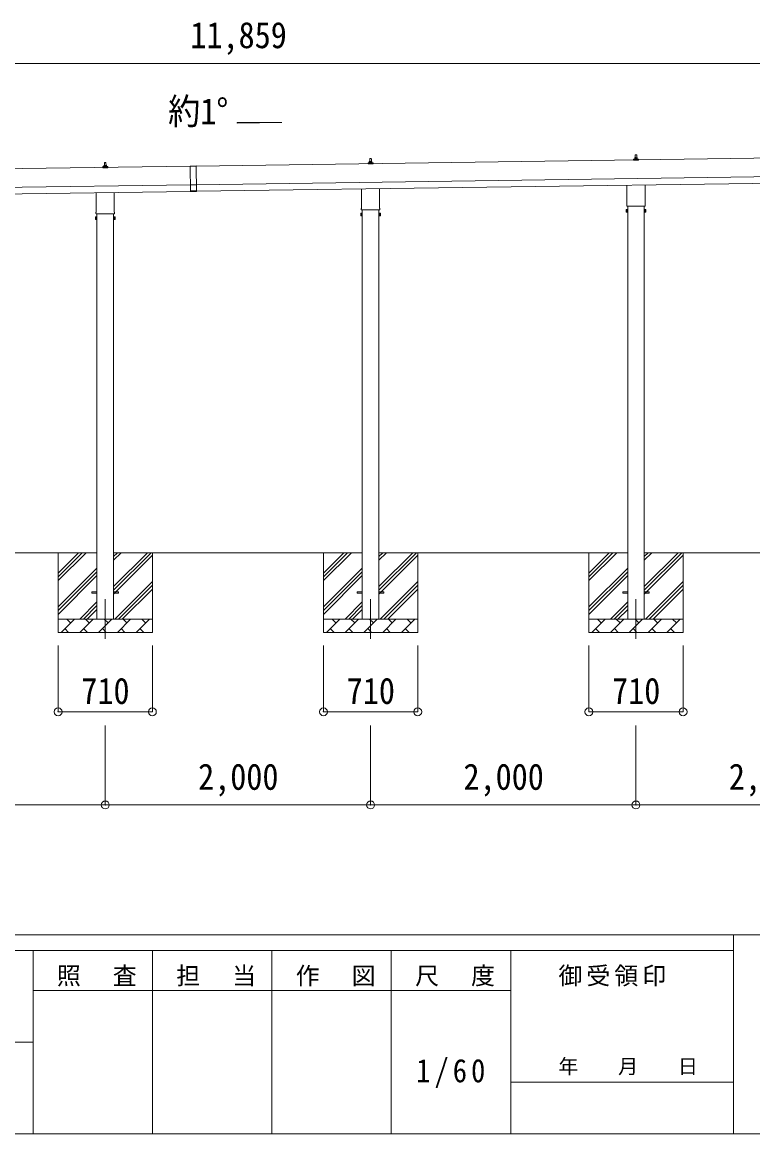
# Model space of a CAD drawing. Units: millimetres at full size, sheet at 1:60. Extents: x -16864 to 16864, y -11640 to 11640.
# Drawn here: x 5321 to 10827, y -11640 to -3264 of the extents above; entities that cross this region are included whole.
import ezdxf
from ezdxf.enums import TextEntityAlignment as Align

# ---------------------------------------------------------------- set-up
doc = ezdxf.new("R2010")
doc.units = ezdxf.units.MM
doc.header["$LTSCALE"] = 60
doc.header["$PDMODE"] = 32
doc.header["$PDSIZE"] = 60
doc.linetypes.add('CHAIN1', pattern=[8, 5, -1, 1, -1])
for name, color, linetype, lineweight in [('0-1_Defpoints', 7, 'CHAIN1', 9), ('0-2_TEXT1', 4, 'Continuous', 9), ('0-3_SHAPE', 7, 'Continuous', 9), ('0-7_PARTS2', 7, 'Continuous', 9), ('0-8_TABLE1', 6, 'Continuous', 9), ('F-0', 7, 'Continuous', 9)]:
    doc.layers.add(name, color=color, linetype=linetype, lineweight=lineweight)
doc.styles.add('ＭＳ ゴシック', font='')
doc.styles.get('ＭＳ ゴシック').set_extended_font_data('MS Gothic')

msp = doc.modelspace()

# ---------------------------------------------------------------- linework, layer by layer
at = {"layer": '0-1_Defpoints'}
for p, q in [((5946.57, -7611.46), (5946.57, -7960.46)), ((7946.57, -7611.46), (7946.57, -7960.46)), ((9946.57, -7611.46), (9946.57, -7960.46))]:
    msp.add_line(p, q, dxfattribs=at)
at = {"layer": '0-2_TEXT1'}
for p, q in [((7277.4, -4020.62), (6941.4, -4025.42)), ((12842.25, -4259.4), (6631.63, -4348.12)), ((9940.87, -4287.91), (9941.6, -4264.39)), ((9942.6, -4263.41), (9951.15, -4263.41)), ((9952.15, -4264.39), (9952.87, -4287.91)), ((6586.63, -4348.76), (1051.17, -4427.84)), ((5928.62, -4360.55), (5928.62, -4352.84)), ((5929.01, -4352.05), (5964.74, -4352.05)), ((5929.39, -4351.87), (5936.11, -4350.24)), ((5936.49, -4350.05), (5957.26, -4350.05)), ((5936.87, -4349.27), (5936.87, -4345.05)), ((5937.87, -4345.05), (5955.87, -4345.05)), ((5940.87, -4345.05), (5941.6, -4321.53)), ((5942.6, -4320.55), (5951.15, -4320.55)), ((5952.15, -4321.53), (5952.87, -4345.05)), ((5956.87, -4349.27), (5956.87, -4345.05)), ((5964.36, -4351.87), (5957.64, -4350.24)), ((5965.12, -4360.55), (5965.12, -4352.84)), ((6586.62, -4347.76), (6631.62, -4347.12)), ((6586.62, -4347.76), (6589.37, -4540.24)), ((6631.63, -4348.12), (6586.63, -4348.76)), ((6631.62, -4347.12), (6634.37, -4539.6)), ((7928.62, -4331.98), (7928.62, -4324.27)), ((7965.12, -4331.98), (7928.62, -4331.98)), ((7929.01, -4323.48), (7964.74, -4323.48)), ((7929.39, -4323.3), (7936.11, -4321.67)), ((7936.49, -4321.48), (7957.26, -4321.48)), ((7936.87, -4320.7), (7936.87, -4316.48)), ((7937.87, -4316.48), (7955.87, -4316.48)), ((7940.87, -4316.48), (7941.6, -4292.96)), ((7942.6, -4291.98), (7951.15, -4291.98)), ((7952.15, -4292.96), (7952.87, -4316.48)), ((7956.87, -4320.7), (7956.87, -4316.48)), ((7964.36, -4323.3), (7957.64, -4321.67)), ((7965.12, -4331.98), (7965.12, -4324.27)), ((9928.62, -4303.41), (9928.62, -4295.7)), ((9965.12, -4303.41), (9928.62, -4303.41)), ((9929.01, -4294.91), (9964.74, -4294.91)), ((9929.39, -4294.73), (9936.11, -4293.1)), ((9936.49, -4292.91), (9957.26, -4292.91)), ((9936.87, -4292.13), (9936.87, -4287.91)), ((9937.87, -4287.91), (9955.87, -4287.91)), ((9956.87, -4292.13), (9956.87, -4287.91)), ((9964.36, -4294.73), (9957.64, -4293.1)), ((9965.12, -4303.41), (9965.12, -4295.7)), ((5965.12, -4360.55), (5928.62, -4360.55)), ((6633.63, -4488.1), (12844.25, -4399.38)), ((1053.17, -4567.83), (6588.63, -4488.75)), ((6633.64, -4489.1), (6588.65, -4489.75)), ((6634.34, -4538.1), (12844.96, -4449.38)), ((7878.27, -4665.97), (7878.27, -4520.33)), ((8014.87, -4518.38), (8014.87, -4665.97)), ((9878.27, -4637.4), (9878.27, -4491.76)), ((10014.87, -4489.81), (10014.87, -4637.4)), ((1053.88, -4617.82), (6589.35, -4538.74)), ((5878.27, -4694.54), (5878.27, -4548.9)), ((6014.87, -4546.95), (6014.87, -4694.54)), ((6634.29, -4534.6), (6589.3, -4535.24)), ((6634.37, -4539.6), (6589.37, -4540.24)), ((7876.57, -4674.74), (7876.57, -4669.24)), ((8014.5, -4678.24), (7878.63, -4678.24)), ((7884.07, -4678.24), (7884.07, -7761.46)), ((8009.07, -7761.46), (8009.07, -4678.24)), ((8016.57, -4669.24), (8016.57, -4674.74)), ((9872.57, -4675.67), (9873.33, -4674.36)), ((9872.57, -4675.67), (9872.57, -4692.67)), ((9879.57, -4679.26), (9873.33, -4679.26)), ((9879.57, -4689.08), (9873.33, -4689.08)), ((9876.57, -4646.17), (9876.57, -4640.67)), ((10014.5, -4649.67), (9878.63, -4649.67)), ((9884.07, -4649.67), (9884.07, -7761.46)), ((10009.07, -7761.46), (10009.07, -4649.67)), ((10013.57, -4679.26), (10019.81, -4679.26)), ((10013.57, -4689.08), (10019.81, -4689.08)), ((10016.57, -4640.67), (10016.57, -4646.17)), ((10020.57, -4675.67), (10019.81, -4674.36)), ((10020.57, -4675.67), (10020.57, -4692.67)), ((5872.57, -4732.81), (5873.33, -4731.5)), ((5872.57, -4732.81), (5872.57, -4749.81)), ((5872.57, -4749.81), (5873.33, -4751.13)), ((5879.57, -4736.41), (5873.33, -4736.41)), ((5879.57, -4746.22), (5873.33, -4746.22)), ((5879.57, -4751.13), (5873.33, -4751.13)), ((5876.57, -4703.31), (5876.57, -4697.81)), ((6014.5, -4706.81), (5878.63, -4706.81)), ((5882.07, -4750.51), (5879.57, -4750.51)), ((5884.07, -4706.81), (5884.07, -7761.46)), ((6009.07, -7761.46), (6009.07, -4706.81)), ((6011.07, -4750.51), (6013.57, -4750.51)), ((6013.57, -4736.41), (6019.81, -4736.41)), ((6013.57, -4746.22), (6019.81, -4746.22)), ((6013.57, -4751.13), (6019.81, -4751.13)), ((6016.57, -4697.81), (6016.57, -4703.31)), ((6020.57, -4732.81), (6019.81, -4731.5)), ((6020.57, -4749.81), (6019.81, -4751.13)), ((6020.57, -4732.81), (6020.57, -4749.81)), ((7872.57, -4704.24), (7873.33, -4702.93)), ((7872.57, -4704.24), (7872.57, -4721.24)), ((7872.57, -4721.24), (7873.33, -4722.56)), ((7879.57, -4707.83), (7873.33, -4707.83)), ((7879.57, -4717.65), (7873.33, -4717.65)), ((7879.57, -4722.56), (7873.33, -4722.56)), ((7882.07, -4721.94), (7879.57, -4721.94)), ((8011.07, -4721.94), (8013.57, -4721.94)), ((8013.57, -4707.83), (8019.81, -4707.83)), ((8013.57, -4717.65), (8019.81, -4717.65)), ((8013.57, -4722.56), (8019.81, -4722.56)), ((8020.57, -4704.24), (8019.81, -4702.93)), ((8020.57, -4721.24), (8019.81, -4722.56)), ((8020.57, -4704.24), (8020.57, -4721.24)), ((9872.57, -4692.67), (9873.33, -4693.99)), ((9879.57, -4693.99), (9873.33, -4693.99)), ((9882.07, -4693.37), (9879.57, -4693.37)), ((10011.07, -4693.37), (10013.57, -4693.37)), ((10013.57, -4693.99), (10019.81, -4693.99)), ((10020.57, -4692.67), (10019.81, -4693.99)), ((5846.57, -7556.96), (5884.07, -7556.96)), ((5846.57, -7565.96), (5846.57, -7556.96)), ((5846.57, -7556.96), (5884.07, -7556.96)), ((5846.57, -7565.96), (5846.57, -7556.96)), ((5846.57, -7565.96), (5884.07, -7565.96)), ((5846.57, -7565.96), (5884.07, -7565.96)), ((6009.07, -7556.96), (6046.57, -7556.96)), ((6009.07, -7556.96), (6046.57, -7556.96)), ((6009.07, -7565.96), (6046.57, -7565.96)), ((6009.07, -7565.96), (6046.57, -7565.96)), ((6046.57, -7565.96), (6046.57, -7556.96)), ((6046.57, -7565.96), (6046.57, -7556.96)), ((7846.57, -7556.96), (7884.07, -7556.96)), ((7846.57, -7565.96), (7846.57, -7556.96)), ((7846.57, -7556.96), (7884.07, -7556.96)), ((7846.57, -7565.96), (7846.57, -7556.96)), ((7846.57, -7565.96), (7884.07, -7565.96)), ((7846.57, -7565.96), (7884.07, -7565.96)), ((8009.07, -7556.96), (8046.57, -7556.96)), ((8009.07, -7556.96), (8046.57, -7556.96)), ((8009.07, -7565.96), (8046.57, -7565.96)), ((8009.07, -7565.96), (8046.57, -7565.96)), ((8046.57, -7565.96), (8046.57, -7556.96)), ((8046.57, -7565.96), (8046.57, -7556.96)), ((9846.57, -7556.96), (9884.07, -7556.96)), ((9846.57, -7565.96), (9846.57, -7556.96)), ((9846.57, -7556.96), (9884.07, -7556.96)), ((9846.57, -7565.96), (9846.57, -7556.96)), ((9846.57, -7565.96), (9884.07, -7565.96)), ((9846.57, -7565.96), (9884.07, -7565.96)), ((10009.07, -7556.96), (10046.57, -7556.96)), ((10009.07, -7556.96), (10046.57, -7556.96)), ((10009.07, -7565.96), (10046.57, -7565.96)), ((10009.07, -7565.96), (10046.57, -7565.96)), ((10046.57, -7565.96), (10046.57, -7556.96)), ((10046.57, -7565.96), (10046.57, -7556.96))]:
    msp.add_line(p, q, dxfattribs=at)
for points in [[(9879.57, -4693.99), (9879.57, -4674.36), (9873.33, -4674.36)], [(9879.57, -4693.37), (9879.57, -4674.97), (9882.07, -4674.97)], [(10013.57, -4693.37), (10013.57, -4674.97), (10011.07, -4674.97)], [(10013.57, -4693.99), (10013.57, -4674.36), (10019.81, -4674.36)], [(5879.57, -4751.13), (5879.57, -4731.5), (5873.33, -4731.5)], [(5879.57, -4750.51), (5879.57, -4732.11), (5882.07, -4732.11)], [(6013.57, -4750.51), (6013.57, -4732.11), (6011.07, -4732.11)], [(6013.57, -4751.13), (6013.57, -4731.5), (6019.81, -4731.5)], [(7879.57, -4722.56), (7879.57, -4702.93), (7873.33, -4702.93)], [(7879.57, -4721.94), (7879.57, -4703.54), (7882.07, -4703.54)], [(8013.57, -4721.94), (8013.57, -4703.54), (8011.07, -4703.54)], [(8013.57, -4722.56), (8013.57, -4702.93), (8019.81, -4702.93)]]:
    msp.add_lwpolyline(points, dxfattribs=at)
for points in [[(9882.07, -4694.67), (9882.07, -4673.67), (9884.07, -4673.67), (9884.07, -4694.67)], [(10011.07, -4694.67), (10011.07, -4673.67), (10009.07, -4673.67), (10009.07, -4694.67)], [(5882.07, -4751.81), (5882.07, -4730.81), (5884.07, -4730.81), (5884.07, -4751.81)], [(6011.07, -4751.81), (6011.07, -4730.81), (6009.07, -4730.81), (6009.07, -4751.81)], [(7882.07, -4723.24), (7882.07, -4702.24), (7884.07, -4702.24), (7884.07, -4723.24)], [(8011.07, -4723.24), (8011.07, -4702.24), (8009.07, -4702.24), (8009.07, -4723.24)]]:
    msp.add_lwpolyline(points, close=True, dxfattribs=at)
for centre, radius, start, end in [((9942.6, -4264.41), 1, 90, 178.60509), ((9951.15, -4264.41), 1, 1.39491, 90), ((5929.62, -4352.84), 1, 103.62699, 180), ((5935.87, -4349.27), 1, 283.62699, 0), ((5940.96, -4345.69), 4.13, 90, 171.17633), ((5937.87, -4346.05), 1, 90, 180), ((5942.6, -4321.55), 1, 90, 178.60509), ((5950.21, -4345.05), 4.83, 133.60282, 180), ((5943.54, -4345.05), 4.83, 0, 46.39718), ((5951.15, -4321.55), 1, 1.39491, 90), ((5952.79, -4345.69), 4.13, 8.82367, 90), ((5955.87, -4346.05), 1, 0, 90), ((5957.87, -4349.27), 1, 180, 256.37301), ((5964.12, -4352.84), 1, 0, 76.37301), ((7929.62, -4324.27), 1, 103.62699, 180), ((7935.87, -4320.7), 1, 283.62699, 0), ((7940.96, -4317.12), 4.13, 90, 171.17633), ((7937.87, -4317.48), 1, 90, 180), ((7942.6, -4292.98), 1, 90, 178.60509), ((7950.21, -4316.48), 4.83, 133.60282, 180), ((7943.54, -4316.48), 4.83, 0, 46.39718), ((7951.15, -4292.98), 1, 1.39491, 90), ((7952.79, -4317.12), 4.13, 8.82367, 90), ((7955.87, -4317.48), 1, 0, 90), ((7957.87, -4320.7), 1, 180, 256.37301), ((7964.12, -4324.27), 1, 0, 76.37301), ((9929.62, -4295.7), 1, 103.62699, 180), ((9935.87, -4292.13), 1, 283.62699, 0), ((9940.96, -4288.55), 4.13, 90, 171.17633), ((9937.87, -4288.91), 1, 90, 180), ((9950.21, -4287.91), 4.83, 133.60282, 180), ((9943.54, -4287.91), 4.83, 0, 46.39718), ((9952.79, -4288.55), 4.13, 8.82367, 90), ((9955.87, -4288.91), 1, 0, 90), ((9957.87, -4292.13), 1, 180, 256.37301), ((9964.12, -4295.7), 1, 0, 76.37301), ((7880.57, -4669.24), 4, 125.09963, 180), ((7880.57, -4674.74), 4, 180, 194.47751), ((7880.57, -4674.74), 4, 194.47751, 241.04498), ((8012.57, -4674.74), 4, 298.95502, 345.52249), ((8012.57, -4669.24), 4, 0, 54.90037), ((8012.57, -4674.74), 4, 345.52249, 0), ((9876.91, -4676.81), 4.34, 145.61575, 214.38425), ((9888.81, -4684.17), 16.24, 162.41205, 197.58795), ((9876.91, -4691.53), 4.34, 145.61575, 214.38425), ((9880.57, -4640.67), 4, 125.09963, 180), ((9880.57, -4646.17), 4, 180, 194.47751), ((9880.57, -4646.17), 4, 194.47751, 241.04498), ((10012.57, -4646.17), 4, 298.95502, 345.52249), ((10012.57, -4640.67), 4, 0, 54.90037), ((10012.57, -4646.17), 4, 345.52249, 0), ((10016.22, -4676.81), 4.34, 325.61575, 34.38425), ((10004.33, -4684.17), 16.24, 342.41205, 17.58795), ((10016.22, -4691.53), 4.34, 325.61575, 34.38425), ((5876.91, -4733.95), 4.34, 145.61575, 214.38425), ((5876.91, -4748.67), 4.34, 145.61575, 214.38425), ((5888.81, -4741.31), 16.24, 162.41205, 197.58795), ((5880.57, -4697.81), 4, 125.09963, 180), ((5880.57, -4703.31), 4, 180, 194.47751), ((5880.57, -4703.31), 4, 194.47751, 241.04498), ((6012.57, -4703.31), 4, 298.95502, 345.52249), ((6012.57, -4697.81), 4, 0, 54.90037), ((6012.57, -4703.31), 4, 345.52249, 0), ((6016.22, -4733.95), 4.34, 325.61575, 34.38425), ((6004.33, -4741.31), 16.24, 342.41205, 17.58795), ((6016.22, -4748.67), 4.34, 325.61575, 34.38425), ((7876.91, -4705.38), 4.34, 145.61575, 214.38425), ((7876.91, -4720.1), 4.34, 145.61575, 214.38425), ((7888.81, -4712.74), 16.24, 162.41205, 197.58795), ((8016.22, -4705.38), 4.34, 325.61575, 34.38425), ((8004.33, -4712.74), 16.24, 342.41205, 17.58795), ((8016.22, -4720.1), 4.34, 325.61575, 34.38425)]:
    msp.add_arc(centre, radius, start, end, dxfattribs=at)
at = {"layer": '0-3_SHAPE'}
for p, q in [((5884.07, -7261.46), (4009.07, -7261.46)), ((5591.57, -7261.46), (5591.57, -7861.46)), ((5591.57, -7414.94), (5745.05, -7261.46)), ((5591.57, -7443.22), (5773.33, -7261.46)), ((5591.57, -7471.51), (5801.62, -7261.46)), ((7884.07, -7261.46), (6009.07, -7261.46)), ((6009.07, -7290.28), (6037.89, -7261.46)), ((6009.07, -7318.57), (6066.18, -7261.46)), ((6009.07, -7516.55), (6264.17, -7261.46)), ((6009.07, -7544.84), (6291.57, -7262.34)), ((6009.07, -7573.12), (6301.57, -7280.62)), ((6301.57, -7261.46), (6301.57, -7861.46)), ((7591.57, -7261.46), (7591.57, -7861.46)), ((7591.57, -7414.94), (7745.05, -7261.46)), ((7591.57, -7443.22), (7773.33, -7261.46)), ((7591.57, -7471.51), (7801.62, -7261.46)), ((9884.07, -7261.46), (8009.07, -7261.46)), ((8009.07, -7290.28), (8037.89, -7261.46)), ((8009.07, -7318.57), (8066.18, -7261.46)), ((8009.07, -7516.55), (8264.17, -7261.46)), ((8009.07, -7544.84), (8291.57, -7262.34)), ((8009.07, -7573.12), (8301.57, -7280.62)), ((8301.57, -7261.46), (8301.57, -7861.46)), ((9591.57, -7261.46), (9591.57, -7861.46)), ((9591.57, -7414.94), (9745.05, -7261.46)), ((9591.57, -7443.22), (9773.33, -7261.46)), ((9591.57, -7471.51), (9801.62, -7261.46)), ((11884.07, -7261.46), (10009.07, -7261.46)), ((10009.07, -7290.28), (10037.89, -7261.46)), ((10009.07, -7318.57), (10066.18, -7261.46)), ((10009.07, -7516.55), (10264.17, -7261.46)), ((10009.07, -7544.84), (10291.57, -7262.34)), ((10009.07, -7573.12), (10301.57, -7280.62)), ((10301.57, -7261.46), (10301.57, -7861.46)), ((5591.57, -7669.5), (5884.07, -7377)), ((5591.57, -7697.78), (5884.07, -7405.28)), ((5591.57, -7726.07), (5884.07, -7433.57)), ((7591.57, -7669.5), (7884.07, -7377)), ((7591.57, -7697.78), (7884.07, -7405.28)), ((7591.57, -7726.07), (7884.07, -7433.57)), ((9591.57, -7669.5), (9884.07, -7377)), ((9591.57, -7697.78), (9884.07, -7405.28)), ((9591.57, -7726.07), (9884.07, -7433.57)), ((6018.72, -7761.46), (6301.57, -7478.61)), ((6047.01, -7761.46), (6301.57, -7506.9)), ((6075.29, -7761.46), (6301.57, -7535.18)), ((8018.72, -7761.46), (8301.57, -7478.61)), ((8047.01, -7761.46), (8301.57, -7506.9)), ((8075.29, -7761.46), (8301.57, -7535.18)), ((10018.72, -7761.46), (10301.57, -7478.61)), ((10047.01, -7761.46), (10301.57, -7506.9)), ((10075.29, -7761.46), (10301.57, -7535.18)), ((5754.17, -7761.46), (5884.07, -7631.55)), ((5782.45, -7761.46), (5884.07, -7659.84)), ((5810.73, -7761.46), (5884.07, -7688.12)), ((7754.17, -7761.46), (7884.07, -7631.55)), ((7782.45, -7761.46), (7884.07, -7659.84)), ((7810.73, -7761.46), (7884.07, -7688.12)), ((9754.17, -7761.46), (9884.07, -7631.55)), ((9782.45, -7761.46), (9884.07, -7659.84)), ((9810.73, -7761.46), (9884.07, -7688.12)), ((5591.57, -7761.46), (6301.57, -7761.46)), ((5613.72, -7861.46), (5713.72, -7761.46)), ((5685.17, -7790.01), (5656.62, -7761.46)), ((5755.14, -7861.46), (5855.14, -7761.46)), ((5826.59, -7790.01), (5798.04, -7761.46)), ((5896.57, -7861.46), (5996.57, -7761.46)), ((5968.01, -7790.01), (5939.46, -7761.46)), ((6037.99, -7861.46), (6137.99, -7761.46)), ((6109.43, -7790.01), (6080.88, -7761.46)), ((6179.41, -7861.46), (6279.41, -7761.46)), ((6250.86, -7790.01), (6222.3, -7761.46)), ((7591.57, -7761.46), (8301.57, -7761.46)), ((7613.72, -7861.46), (7713.72, -7761.46)), ((7685.17, -7790.01), (7656.62, -7761.46)), ((7755.14, -7861.46), (7855.14, -7761.46)), ((7826.59, -7790.01), (7798.04, -7761.46)), ((7896.57, -7861.46), (7996.57, -7761.46)), ((7968.01, -7790.01), (7939.46, -7761.46)), ((8037.99, -7861.46), (8137.99, -7761.46)), ((8109.43, -7790.01), (8080.88, -7761.46)), ((8179.41, -7861.46), (8279.41, -7761.46)), ((8250.86, -7790.01), (8222.3, -7761.46)), ((9591.57, -7761.46), (10301.57, -7761.46)), ((9613.72, -7861.46), (9713.72, -7761.46)), ((9685.17, -7790.01), (9656.62, -7761.46)), ((9755.14, -7861.46), (9855.14, -7761.46)), ((9826.59, -7790.01), (9798.04, -7761.46)), ((9896.57, -7861.46), (9996.57, -7761.46)), ((9968.01, -7790.01), (9939.46, -7761.46)), ((10037.99, -7861.46), (10137.99, -7761.46)), ((10109.43, -7790.01), (10080.88, -7761.46)), ((10179.41, -7861.46), (10279.41, -7761.46)), ((10250.86, -7790.01), (10222.3, -7761.46)), ((6301.57, -7861.46), (5591.57, -7861.46)), ((5642.28, -7832.9), (5670.83, -7861.46)), ((5783.7, -7832.9), (5812.25, -7861.46)), ((5925.12, -7832.9), (5953.67, -7861.46)), ((6066.54, -7832.9), (6095.09, -7861.46)), ((6207.96, -7832.9), (6236.52, -7861.46)), ((8301.57, -7861.46), (7591.57, -7861.46)), ((7642.28, -7832.9), (7670.83, -7861.46)), ((7783.7, -7832.9), (7812.25, -7861.46)), ((7925.12, -7832.9), (7953.67, -7861.46)), ((8066.54, -7832.9), (8095.09, -7861.46)), ((8207.96, -7832.9), (8236.52, -7861.46)), ((10301.57, -7861.46), (9591.57, -7861.46)), ((9642.28, -7832.9), (9670.83, -7861.46)), ((9783.7, -7832.9), (9812.25, -7861.46)), ((9925.12, -7832.9), (9953.67, -7861.46)), ((10066.54, -7832.9), (10095.09, -7861.46)), ((10207.96, -7832.9), (10236.52, -7861.46))]:
    msp.add_line(p, q, dxfattribs=at)
at = {"layer": '0-7_PARTS2', "color": 4}
for p, q in [((6941.4, -4025.42), (6941.4, -4020.62)), ((6941.4, -4020.62), (7277.4, -4020.62))]:
    msp.add_line(p, q, dxfattribs=at)
at = {"layer": '0-8_TABLE1'}
for p, q in [((12877.57, -3573.82), (1018.57, -3573.82)), ((5591.57, -8460.46), (5591.57, -7960.46)), ((6301.57, -8460.46), (6301.57, -7960.46)), ((7591.57, -8460.46), (7591.57, -7960.46)), ((8301.57, -8460.46), (8301.57, -7960.46)), ((9591.57, -8460.46), (9591.57, -7960.46)), ((10301.57, -8460.46), (10301.57, -7960.46)), ((5591.57, -8460.46), (6301.57, -8460.46)), ((7591.57, -8460.46), (8301.57, -8460.46)), ((9591.57, -8460.46), (10301.57, -8460.46)), ((5946.57, -9162.46), (5946.57, -8562.46)), ((7946.57, -9162.46), (7946.57, -8562.46)), ((9946.57, -9162.46), (9946.57, -8562.46)), ((5946.57, -9162.46), (3946.57, -9162.46)), ((7946.57, -9162.46), (5946.57, -9162.46)), ((9946.57, -9162.46), (7946.57, -9162.46)), ((11946.57, -9162.46), (9946.57, -9162.46))]:
    msp.add_line(p, q, dxfattribs=at)
for p in [(5591.57, -8460.46), (6301.57, -8460.46), (7591.57, -8460.46), (8301.57, -8460.46), (9591.57, -8460.46), (10301.57, -8460.46), (5946.57, -9162.46), (7946.57, -9162.46), (9946.57, -9162.46)]:
    msp.add_point(p, dxfattribs=at)
at = {"layer": 'F-0', "color": 5, "lineweight": 5}
for p, q in [((-16864.12, -10140), (16015.88, -10140)), ((10682.37, -10140), (10682.37, -11640)), ((-16864.12, -10260), (10682.37, -10260)), ((5402.37, -10260), (5402.37, -11640)), ((6302.37, -10260), (6302.37, -11640)), ((7202.37, -10260), (7202.37, -11640)), ((8102.36, -10260), (8102.36, -11640)), ((9002.37, -10260), (9002.37, -11640)), ((5402.37, -10560), (9002.37, -10560)), ((-6897.63, -10950), (5402.37, -10950)), ((9002.37, -11250), (10682.37, -11250)), ((-16864.12, -11640), (16015.88, -11640))]:
    msp.add_line(p, q, dxfattribs=at)

# ---------------------------------------------------------------- texts
at = {"layer": '0-7_PARTS2', "style": 'ＭＳ ゴシック', "width": 0.9}
msp.add_text('約1°', height=197.9, dxfattribs=at).set_placement((6420.32, -4093.18), align=Align.BOTTOM_LEFT)
at = {"layer": '0-8_TABLE1', "color": 7, "style": 'ＭＳ ゴシック', "width": 0.9}
for s, p in [('11,859', (6588.07, -3518.82)), ('710', (5766.57, -8460.46)), ('710', (7766.57, -8460.46)), ('710', (9766.57, -8460.46)), ('2,000', (6646.57, -9107.46)), ('2,000', (8646.57, -9107.46)), ('2,000', (10646.57, -9107.46))]:
    msp.add_text(s, height=197.9, dxfattribs=at).set_placement(p, align=Align.BOTTOM_LEFT)
at = {"layer": 'F-0', "style": 'ＭＳ ゴシック'}
msp.add_text('年\u3000\u3000月\u3000\u3000日', height=110, dxfattribs=at).set_placement((9362.37, -11220), align=Align.BOTTOM_LEFT)
at = {"layer": 'F-0', "attachment_point": 7, "style": 'ＭＳ ゴシック'}
for s, insert, char_height in [('\\T1.17;照\u3000査', (5582.37, -10530), 132), ('\\T1.17;担\u3000当', (6482.37, -10530), 132), ('\\T1.17;作\u3000図', (7382.37, -10530), 132), ('\\T1.17;尺\u3000度', (8282.37, -10530), 132), ('\\T1.17;御受領印', (9362.37, -10530), 132), ('\\T1.28;\\W0.9;1/60', (8289.87, -11295), 176)]:
    msp.add_mtext(s, dxfattribs=dict(at, insert=insert, char_height=char_height))

doc.saveas('drawing.dxf')
